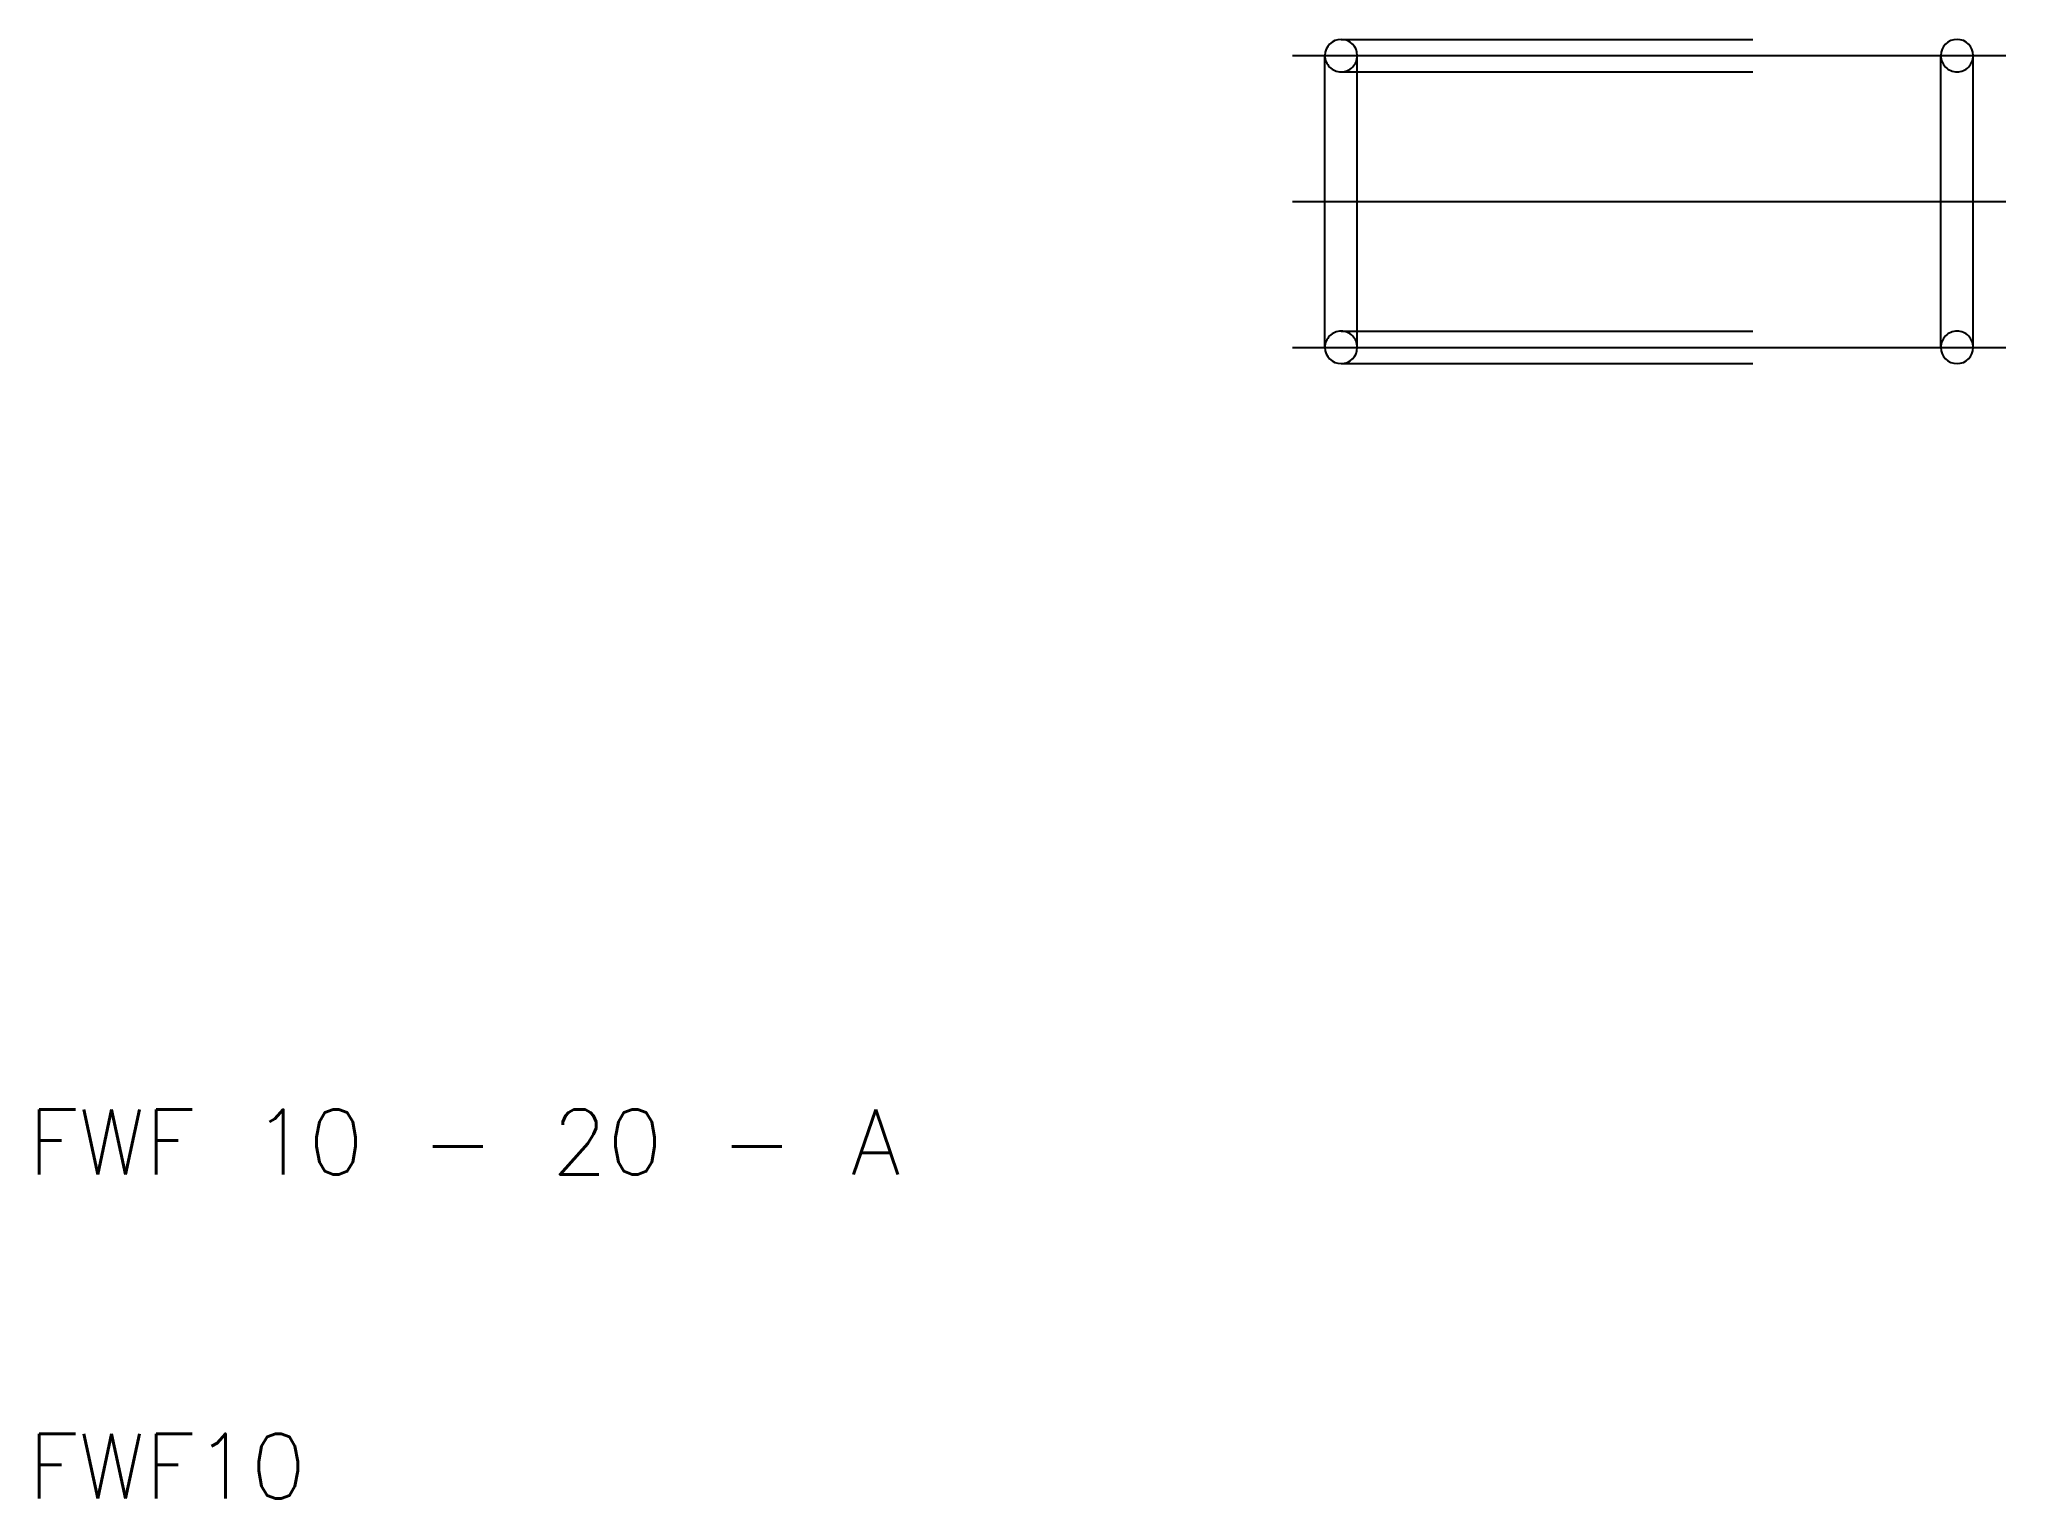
# Model space of a CAD drawing. Extents: x 10.3 to 71, y 10 to 55.
import ezdxf

# ---------------------------------------------------------------- set-up
doc = ezdxf.new("R2010")
doc.units = 0
doc.linetypes.add('CENTER', pattern=[50.8, 31.75, -6.35, 6.35, -6.35])
doc.linetypes.add('DASHED', pattern=[19.05, 12.7, -6.35])
doc.layers.get('0').update_dxf_attribs({"linetype": 'CONTINUOUS'})
doc.layers.add('CENTER', color=1, linetype='CENTER')
doc.styles.get("Standard").update_dxf_attribs({"font": 'txt.shx'})

msp = doc.modelspace()

# ---------------------------------------------------------------- linework, layer by layer
at = {"color": 3, "linetype": 'DASHED'}
for p, q in [((50.5, 55), (69.5, 55)), ((50.5, 54), (69.5, 54)), ((50.5, 46), (69.5, 46)), ((50.5, 45), (69.5, 45))]:
    msp.add_line(p, q, dxfattribs=at)
for p, q in [((50, 45.5), (50, 54.5)), ((51, 45.5), (51, 54.5)), ((69, 45.5), (69, 54.5)), ((70, 45.5), (70, 54.5))]:
    msp.add_line(p, q)
for centre, start, end in [((50.5, 54.5), 0, 180), ((69.5, 54.5), 0, 180), ((50.5, 45.5), 180, 0), ((69.5, 45.5), 180, 0)]:
    msp.add_arc(centre, 0.5, start, end)
for centre, start, end in [((50.5, 54.5), 180, 0), ((69.5, 54.5), 180, 0), ((50.5, 45.5), 0, 180), ((69.5, 45.5), 0, 180)]:
    msp.add_arc(centre, 0.5, start, end, dxfattribs=at)
at = {"layer": 'CENTER'}
for p, q in [((49, 54.5), (71, 54.5)), ((49, 50), (71, 50)), ((49, 45.5), (71, 45.5))]:
    msp.add_line(p, q, dxfattribs=at)

# ---------------------------------------------------------------- texts
for s, p in [('FWF 10 - 20 - A', (10, 20)), ('FWF10', (10, 10))]:
    msp.add_text(s, height=2).set_placement(p)

doc.saveas('drawing.dxf')
